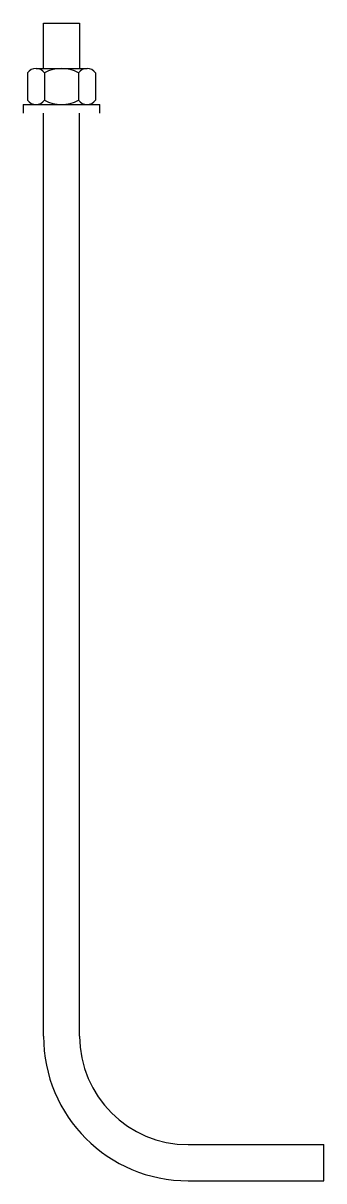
# Model space of a CAD drawing. Header units: inches. Extents: x -0.5 to 3.6, y -14.8 to 1.2.
import ezdxf

# ---------------------------------------------------------------- set-up
doc = ezdxf.new("R2010")
doc.units = ezdxf.units.IN
doc.header["$LTSCALE"] = 0.5
doc.header["$MEASUREMENT"] = 0

msp = doc.modelspace()

# ---------------------------------------------------------------- linework, layer by layer
for p, q in [((-0.25, 0.621), (-0.25, 1.246)), ((-0.25, 1.246), (0.25, 1.246)), ((0.25, 1.246), (0.25, 0.621)), ((-0.352, 0.621), (0.352, 0.621)), ((-0.531, 0.121), (0.531, 0.121)), ((-0.531, 0.121), (-0.531, 0)), ((0.531, 0), (0.531, 0.121))]:
    msp.add_line(p, q)
at = {"color": 0, "linetype": 'ByBlock', "lineweight": -2}
for p, q in [((-0.469, 0.559), (-0.469, 0.184)), ((-0.235, 0.559), (-0.235, 0.184)), ((0.235, 0.559), (0.235, 0.184)), ((0.469, 0.559), (0.469, 0.184))]:
    msp.add_line(p, q, dxfattribs=at)
at = {"linetype": 'ByBlock'}
for p, q in [((-0.25, -12.75), (-0.25, 0)), ((0.25, -12.75), (0.25, 0)), ((1.75, -14.25), (3.625, -14.25)), ((3.625, -14.75), (3.625, -14.25)), ((1.75, -14.75), (3.625, -14.75))]:
    msp.add_line(p, q, dxfattribs=at)
at = {"color": 0, "linetype": 'ByBlock', "lineweight": -2}
for centre, radius, start, end in [((-0.352, 0.48), 0.141, 33.8901, 146.1099), ((0, 0.15), 0.471, 60.1582, 119.8418), ((0.352, 0.48), 0.141, 33.8901, 146.1099), ((-0.352, 0.262), 0.141, 213.8901, 326.1099), ((0, 0.592), 0.471, 240.1582, 299.8418), ((0.352, 0.262), 0.141, 213.8901, 326.1099)]:
    msp.add_arc(centre, radius, start, end, dxfattribs=at)
at = {"linetype": 'ByBlock'}
for radius in [2, 1.5]:
    msp.add_arc((1.75, -12.75), radius, 180, 270, dxfattribs=at)

doc.saveas('drawing.dxf')
